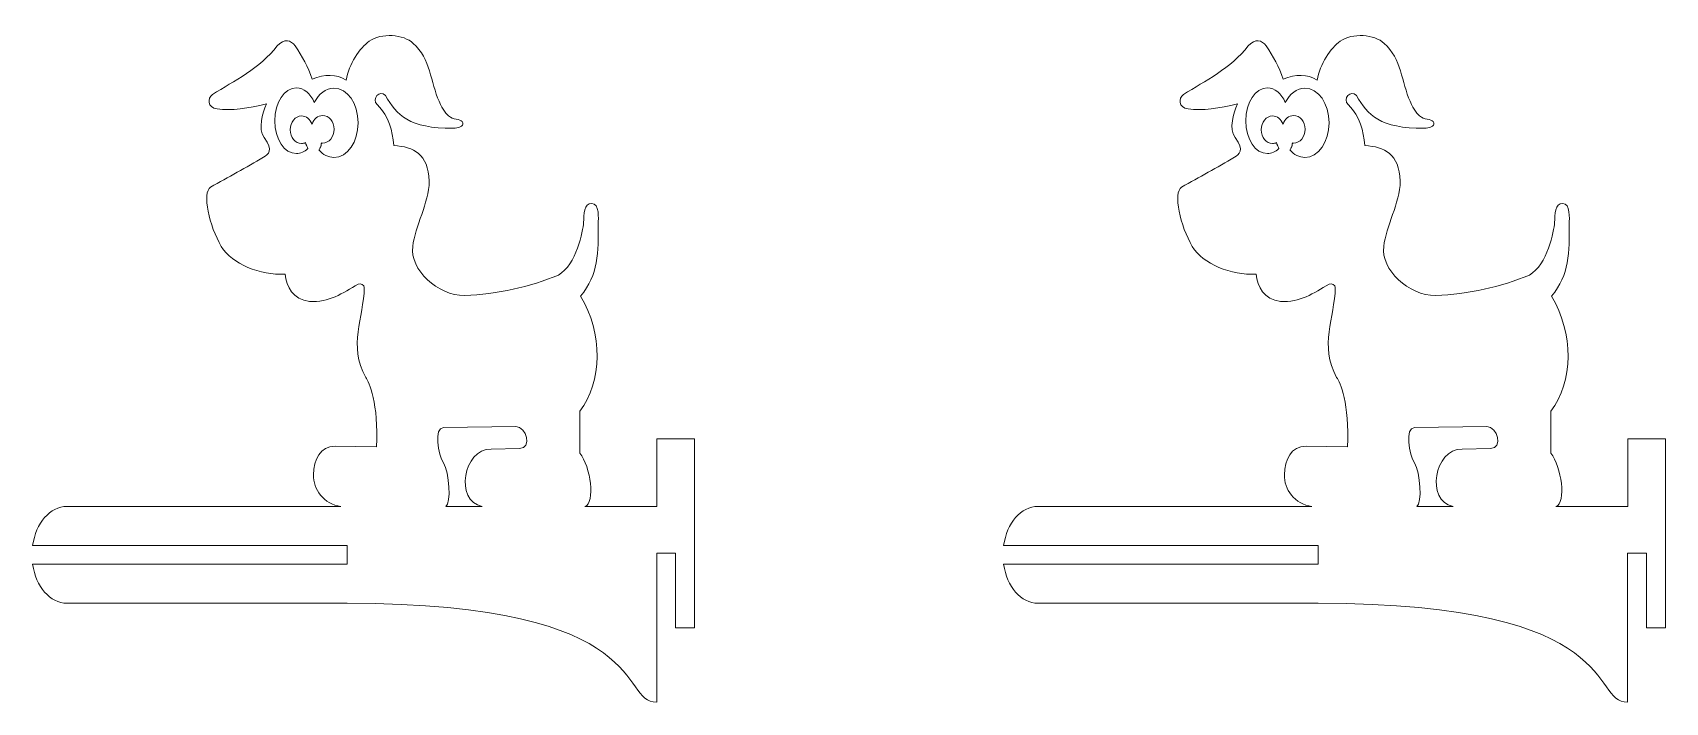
# Model space of a CAD drawing. Header units: millimetres. Extents: x -643 to 461, y -618 to 803.
# Drawn here: x -635 to 227, y 449 to 803 of the extents above; entities that cross this region are included whole.
import ezdxf

# ---------------------------------------------------------------- set-up
doc = ezdxf.new("R2010")
doc.units = ezdxf.units.MM
doc.header["$MEASUREMENT"] = 0
doc.layers.add('layer 1', color=7, linetype='Continuous')
doc.layers.add('layer 2', color=7, linetype='Continuous')

msp = doc.modelspace()

# ---------------------------------------------------------------- linework, layer by layer
at = {"layer": 'layer 1', "lineweight": 9}
for points, knots in [([(-453.551, 584.1642), (-452.3496, 606.9436), (-457.5558, 618.6643), (-459.2854, 620.8262), (-459.2854, 620.8262), (-468.5626, 637.9904), (-460.3841, 652.1762), (-460.0049, 668.4913), (-460.0049, 668.4913), (-459.976, 669.718), (-461.7577, 670.9083), (-463.319, 670.1597), (-463.319, 670.1597), (-471.3881, 665.4399), (-478.8971, 660.2724), (-488.8715, 661.0443), (-488.8715, 661.0443), (-497.8914, 662.1832), (-500.972, 668.7016), (-501.8111, 675.4442), (-501.8111, 675.4442), (-515.0737, 674.827), (-529.7934, 680.8226), (-535.5471, 690.0683), (-535.5471, 690.0683), (-541.8707, 700.8653), (-545.8998, 718.4828), (-541.1822, 721.4508), (-541.1822, 721.4508), (-531.8907, 726.7287), (-522.2762, 731.7344), (-513.3005, 737.2662), (-513.3005, 737.2662), (-510.7941, 738.8109), (-507.6996, 740.773), (-512.8378, 747.6139), (-512.8378, 747.6139), (-516.3502, 752.5942), (-513.7853, 760.14), (-511.7221, 765.5112), (-511.7221, 765.5112), (-520.8999, 762.9794), (-530.6381, 761.7924), (-537.6865, 762.7354), (-537.6865, 762.7354), (-542.9506, 763.6491), (-542.9462, 768.1541), (-540.1814, 770.3502), (-540.1814, 770.3502), (-528.7296, 777.6725), (-515.2196, 784.0496), (-505.9694, 796.0281), (-505.9694, 796.0281), (-502.2065, 800.3216), (-498.7223, 799.0391), (-496.5206, 796.0281), (-496.5206, 796.0281), (-492.74, 790.6806), (-489.7962, 784.9428), (-487.5217, 778.4802), (-487.5217, 778.4802), (-480.9619, 781.2439), (-474.8502, 781.2058), (-469.5238, 778.0302), (-469.5238, 778.0302), (-468.243, 786.2347), (-462.3672, 795.2237), (-457.3884, 798.497), (-457.3884, 798.497), (-451.0109, 803.05), (-439.272, 802.2765), (-434.1249, 797.3453), (-434.1249, 797.3453), (-425.0536, 789.5483), (-424.956, 776.5954), (-420.4796, 766.7816), (-420.4796, 766.7816), (-418.3603, 762.1772), (-417.1014, 760.0683), (-414.5564, 758.4496), (-414.5564, 758.4496), (-412.0112, 756.8309), (-408.3179, 757.4917), (-407.9447, 755.4269), (-407.9447, 755.4269), (-407.5715, 753.3621), (-410.3733, 752.5848), (-413.0095, 752.5026), (-413.0095, 752.5026), (-436.5386, 752.4457), (-442.7264, 759.5261), (-448.8588, 769.7849), (-448.8588, 769.7849), (-451.7053, 773.0935), (-456.4991, 768.0884), (-453.0988, 764.9818), (-453.0988, 764.9818), (-446.6803, 758.4518), (-445.437, 751.4801), (-444.3268, 743.3844), (-444.3268, 743.3844), (-433.92, 742.7627), (-426.3157, 739.0031), (-425.6599, 724.5971), (-425.6599, 724.5971), (-426.0358, 712.7135), (-433.1516, 700.9409), (-434.4285, 690.071), (-434.4285, 690.071), (-436.0661, 678.0688), (-421.1737, 663.8538), (-406.9813, 664.1939), (-406.9813, 664.1939), (-389.923, 664.7675), (-372.4166, 668.8153), (-357.4872, 674.9926), (-357.4872, 674.9926), (-347.9208, 680.1877), (-344.4829, 698.541), (-344.2202, 702.7275), (-344.2202, 702.7275), (-343.9573, 706.9139), (-344.0948, 712.9393), (-339.8709, 712.8482), (-339.8709, 712.8482), (-335.6468, 712.7571), (-336.4286, 704.8342), (-336.4534, 702.1379), (-336.4534, 702.1379), (-336.4589, 686.7718), (-336.1161, 675.3144), (-345.8411, 663.8731), (-345.8411, 663.8731), (-333.989, 644.5591), (-334.1613, 618.2938), (-346.2302, 603.1365), (-346.2302, 603.1365), (-346.2302, 603.1365), (-346.2364, 580.9467), (-346.2364, 580.9467), (-346.2364, 580.9467), (-340.3844, 573.7559), (-337.903, 554.6199), (-343.4678, 552.7732), (-343.4678, 552.7732), (-343.4678, 552.7732), (-305.5699, 552.7732), (-305.5699, 552.7732), (-305.5699, 552.7732), (-305.5699, 552.7732), (-305.5699, 588.5573), (-305.5699, 588.5573), (-305.5699, 588.5573), (-305.5699, 588.5573), (-285.673, 588.5573), (-285.673, 588.5573), (-285.673, 588.5573), (-285.673, 588.5573), (-285.673, 488.7005), (-285.673, 488.7005), (-285.673, 488.7005), (-285.673, 488.7005), (-295.5768, 488.7005), (-295.5768, 488.7005), (-295.5768, 488.7005), (-295.5768, 488.7005), (-295.5768, 528.0368), (-295.5768, 528.0368), (-295.5768, 528.0368), (-295.5768, 528.0368), (-305.5767, 528.0368), (-305.5767, 528.0368), (-305.5767, 528.0368), (-305.5767, 528.0368), (-305.5767, 449.331), (-305.5767, 449.331), (-305.5767, 449.331), (-326.1651, 449.2627), (-305.5767, 501.6012), (-469.0339, 501.6012), (-469.0339, 501.6012), (-469.0339, 501.6012), (-617.0793, 501.6012), (-617.0793, 501.6012), (-617.0793, 501.6012), (-626.0001, 501.6012), (-633.4949, 510.4871), (-635.185, 522.1871), (-635.185, 522.1871), (-635.185, 522.1871), (-469.0339, 522.1871), (-469.0339, 522.1871), (-469.0339, 522.1871), (-469.0339, 522.1871), (-469.0339, 532.1871), (-469.0339, 532.1871), (-469.0339, 532.1871), (-469.0339, 532.1871), (-635.1851, 532.1871), (-635.1851, 532.1871), (-635.1851, 532.1871), (-633.4953, 543.8873), (-626.0003, 552.7732), (-617.0793, 552.7732), (-617.0793, 552.7732), (-617.0793, 552.7732), (-472.3566, 552.7732), (-472.3566, 552.7732), (-472.3566, 552.7732), (-481.6027, 553.9085), (-487.1014, 561.8581), (-486.8541, 569.4512), (-486.8541, 569.4512), (-486.5914, 577.5238), (-483.5334, 584.4883), (-475.3731, 584.5534), (-475.3731, 584.5534), (-475.3731, 584.5534), (-453.551, 584.1642), (-453.551, 584.1642)], [0, 0, 0, 0, 0.01785714, 0.01785714, 0.01785714, 0.01785714, 0.03571429, 0.03571429, 0.03571429, 0.03571429, 0.05357143, 0.05357143, 0.05357143, 0.05357143, 0.07142857, 0.07142857, 0.07142857, 0.07142857, 0.08928571, 0.08928571, 0.08928571, 0.08928571, 0.10714286, 0.10714286, 0.10714286, 0.10714286, 0.125, 0.125, 0.125, 0.125, 0.14285714, 0.14285714, 0.14285714, 0.14285714, 0.16071429, 0.16071429, 0.16071429, 0.16071429, 0.17857143, 0.17857143, 0.17857143, 0.17857143, 0.19642857, 0.19642857, 0.19642857, 0.19642857, 0.21428571, 0.21428571, 0.21428571, 0.21428571, 0.23214286, 0.23214286, 0.23214286, 0.23214286, 0.25, 0.25, 0.25, 0.25, 0.26785714, 0.26785714, 0.26785714, 0.26785714, 0.28571429, 0.28571429, 0.28571429, 0.28571429, 0.30357143, 0.30357143, 0.30357143, 0.30357143, 0.32142857, 0.32142857, 0.32142857, 0.32142857, 0.33928571, 0.33928571, 0.33928571, 0.33928571, 0.35714286, 0.35714286, 0.35714286, 0.35714286, 0.375, 0.375, 0.375, 0.375, 0.39285714, 0.39285714, 0.39285714, 0.39285714, 0.41071429, 0.41071429, 0.41071429, 0.41071429, 0.42857143, 0.42857143, 0.42857143, 0.42857143, 0.44642857, 0.44642857, 0.44642857, 0.44642857, 0.46428571, 0.46428571, 0.46428571, 0.46428571, 0.48214286, 0.48214286, 0.48214286, 0.48214286, 0.5, 0.5, 0.5, 0.5, 0.51785714, 0.51785714, 0.51785714, 0.51785714, 0.53571429, 0.53571429, 0.53571429, 0.53571429, 0.55357143, 0.55357143, 0.55357143, 0.55357143, 0.57142857, 0.57142857, 0.57142857, 0.57142857, 0.58928571, 0.58928571, 0.58928571, 0.58928571, 0.60714286, 0.60714286, 0.60714286, 0.60714286, 0.625, 0.625, 0.625, 0.625, 0.64285714, 0.64285714, 0.64285714, 0.64285714, 0.66071429, 0.66071429, 0.66071429, 0.66071429, 0.67857143, 0.67857143, 0.67857143, 0.67857143, 0.69642857, 0.69642857, 0.69642857, 0.69642857, 0.71428571, 0.71428571, 0.71428571, 0.71428571, 0.73214286, 0.73214286, 0.73214286, 0.73214286, 0.75, 0.75, 0.75, 0.75, 0.76785714, 0.76785714, 0.76785714, 0.76785714, 0.78571429, 0.78571429, 0.78571429, 0.78571429, 0.80357143, 0.80357143, 0.80357143, 0.80357143, 0.82142857, 0.82142857, 0.82142857, 0.82142857, 0.83928571, 0.83928571, 0.83928571, 0.83928571, 0.85714286, 0.85714286, 0.85714286, 0.85714286, 0.875, 0.875, 0.875, 0.875, 0.89285714, 0.89285714, 0.89285714, 0.89285714, 0.91071429, 0.91071429, 0.91071429, 0.91071429, 0.92857143, 0.92857143, 0.92857143, 0.92857143, 0.94642857, 0.94642857, 0.94642857, 0.94642857, 0.96428571, 0.96428571, 0.96428571, 0.96428571, 1, 1, 1, 1]), ([(-483.9729, 741.0607), (-481.7938, 738.6001), (-479.0483, 737.1299), (-476.0572, 737.1299), (-476.0572, 737.1299), (-468.9937, 737.1299), (-463.2631, 745.3283), (-463.2631, 755.4297), (-463.2631, 755.4297), (-463.2631, 765.535), (-468.9937, 773.729), (-476.0572, 773.729), (-476.0572, 773.729), (-480.3214, 773.729), (-484.097, 770.7439), (-486.4224, 766.1555), (-486.4224, 766.1555), (-488.4602, 770.8471), (-491.9438, 773.9366), (-495.8995, 773.9366), (-495.8995, 773.9366), (-502.1811, 773.9366), (-507.2713, 766.1417), (-507.2713, 756.5305), (-507.2713, 756.5305), (-507.2713, 746.9155), (-502.1811, 739.1212), (-495.8995, 739.1212), (-495.8995, 739.1212), (-493.6586, 739.1212), (-491.5668, 740.1172), (-489.8095, 741.8292), (-489.8095, 741.8292), (-489.9696, 742.1632), (-490.1159, 742.4884), (-490.2468, 742.7859), (-490.2468, 742.7859), (-490.2468, 742.7859), (-490.255, 742.797), (-490.255, 742.797), (-490.255, 742.797), (-490.255, 742.797), (-490.4201, 743.168), (-490.4201, 743.168), (-490.4201, 743.168), (-490.4201, 743.168), (-490.4201, 743.1702), (-490.4201, 743.1702), (-490.4201, 743.1702), (-490.4201, 743.1702), (-490.4288, 743.1923), (-490.4288, 743.1923), (-490.4288, 743.1923), (-490.4288, 743.1923), (-490.4334, 743.2), (-490.4334, 743.2), (-490.4334, 743.2), (-490.4334, 743.2), (-490.4632, 743.2684), (-490.4632, 743.2684), (-490.4632, 743.2684), (-490.4632, 743.2684), (-490.5079, 743.3618), (-490.5079, 743.3618), (-490.5079, 743.3618), (-490.5079, 743.3618), (-490.5151, 743.3883), (-490.5151, 743.3883), (-490.5151, 743.3883), (-490.5151, 743.3883), (-490.5183, 743.3899), (-490.5183, 743.3899), (-490.5183, 743.3899), (-490.5183, 743.3899), (-490.5348, 743.4225), (-490.5348, 743.4225), (-490.5348, 743.4225), (-490.5348, 743.4225), (-490.5504, 743.4545), (-490.5504, 743.4545), (-490.5504, 743.4545), (-490.5504, 743.4545), (-490.5515, 743.4545), (-490.5515, 743.4545), (-490.5515, 743.4545), (-490.5515, 743.4545), (-490.5613, 743.476), (-490.5613, 743.476), (-490.5613, 743.476), (-490.5613, 743.476), (-490.5714, 743.5009), (-490.5714, 743.5009), (-490.5714, 743.5009), (-490.5714, 743.5009), (-490.583, 743.5196), (-490.583, 743.5196), (-490.583, 743.5196), (-490.583, 743.5196), (-490.5945, 743.5417), (-490.5945, 743.5417), (-490.5945, 743.5417), (-490.5945, 743.5417), (-490.6061, 743.5644), (-490.6061, 743.5644), (-490.6061, 743.5644), (-490.6061, 743.5644), (-490.6167, 743.5826), (-490.6167, 743.5826), (-490.6167, 743.5826), (-490.701, 743.7537), (-490.8909, 744.265), (-491.1273, 744.9308), (-491.1273, 744.9308), (-491.7567, 744.663), (-492.439, 744.5156), (-493.1446, 744.5156), (-493.1446, 744.5156), (-496.4831, 744.5156), (-499.1926, 747.7652), (-499.1926, 751.7727), (-499.1926, 751.7727), (-499.1926, 755.7792), (-496.4831, 759.0276), (-493.1446, 759.0276), (-493.1446, 759.0276), (-490.6868, 759.0276), (-488.5705, 757.2698), (-487.6227, 754.7446), (-487.6227, 754.7446), (-486.7162, 757.383), (-484.5548, 759.2374), (-482.0306, 759.2374), (-482.0306, 759.2374), (-478.6867, 759.2374), (-475.976, 755.9867), (-475.976, 751.9819), (-475.976, 751.9819), (-475.976, 747.9738), (-478.6867, 744.727), (-482.0306, 744.727), (-482.0306, 744.727), (-482.2377, 744.727), (-482.447, 744.7403), (-482.6517, 744.7657), (-482.6517, 744.7657), (-482.6826, 744.5035), (-482.7048, 744.3334), (-482.7048, 744.3102), (-482.7048, 744.3102), (-482.7048, 744.3102), (-482.7048, 744.2263), (-482.7048, 744.2263), (-482.7048, 744.2263), (-482.7048, 744.2263), (-482.708, 744.2241), (-482.708, 744.2241), (-482.708, 744.2241), (-482.708, 744.2241), (-482.7091, 744.1452), (-482.7091, 744.1452), (-482.7091, 744.1452), (-482.7091, 744.1452), (-482.7096, 744.1297), (-482.7096, 744.1297), (-482.7096, 744.1297), (-482.7096, 744.1297), (-482.7163, 744.0541), (-482.7163, 744.0541), (-482.7163, 744.0541), (-482.7163, 744.0541), (-482.7186, 744.0358), (-482.7186, 744.0358), (-482.7186, 744.0358), (-482.7186, 744.0358), (-482.7268, 743.9635), (-482.7268, 743.9635), (-482.7268, 743.9635), (-482.7268, 743.9635), (-482.7318, 743.9365), (-482.7318, 743.9365), (-482.7318, 743.9365), (-482.7417, 743.8713), (-482.7489, 743.8045), (-482.7649, 743.735), (-482.7649, 743.735), (-482.7649, 743.735), (-482.766, 743.7272), (-482.766, 743.7272), (-482.766, 743.7272), (-482.766, 743.7272), (-482.787, 743.6422), (-482.787, 743.6422), (-482.787, 743.6422), (-482.787, 743.6422), (-482.787, 743.6328), (-482.787, 743.6328), (-482.787, 743.6328), (-482.787, 743.6328), (-482.787, 743.6317), (-482.787, 743.6317), (-482.787, 743.6317), (-482.787, 743.6317), (-482.798, 743.5826), (-482.798, 743.5826), (-482.798, 743.5826), (-482.798, 743.5826), (-482.8355, 743.4357), (-482.8355, 743.4357), (-482.8355, 743.4357), (-482.8355, 743.4357), (-482.8405, 743.4197), (-482.8405, 743.4197), (-482.8405, 743.4197), (-482.8405, 743.4197), (-482.8505, 743.386), (-482.8505, 743.386), (-482.8505, 743.386), (-482.8505, 743.386), (-482.8715, 743.3132), (-482.8715, 743.3132), (-482.8715, 743.3132), (-482.8715, 743.3132), (-482.8797, 743.2823), (-482.8797, 743.2823), (-482.8797, 743.2823), (-482.8797, 743.2823), (-482.9045, 743.2072), (-482.9045, 743.2072), (-482.9045, 743.2072), (-482.9045, 743.2072), (-482.9045, 743.2028), (-482.9045, 743.2028), (-482.9045, 743.2028), (-482.9045, 743.2028), (-482.9117, 743.1801), (-482.9117, 743.1801), (-482.9117, 743.1801), (-482.9117, 743.1801), (-482.9284, 743.131), (-482.9284, 743.131), (-482.9284, 743.131), (-482.9284, 743.131), (-482.9421, 743.0896), (-482.9421, 743.0896), (-482.9421, 743.0896), (-482.9421, 743.0896), (-482.9449, 743.0785), (-482.9449, 743.0785), (-482.9449, 743.0785), (-482.9449, 743.0785), (-482.9648, 743.0239), (-482.9648, 743.0239), (-482.9648, 743.0239), (-482.9648, 743.0239), (-482.9792, 742.9797), (-482.9792, 742.9797), (-482.9792, 742.9797), (-482.9792, 742.9797), (-482.983, 742.9731), (-482.983, 742.9731), (-482.983, 742.9731), (-482.983, 742.9731), (-482.9852, 742.9593), (-482.9852, 742.9593), (-482.9852, 742.9593), (-482.9852, 742.9593), (-483.0222, 742.8693), (-483.0222, 742.8693), (-483.0222, 742.8693), (-483.0222, 742.8693), (-483.0222, 742.8665), (-483.0222, 742.8665), (-483.0222, 742.8665), (-483.0222, 742.8665), (-483.0415, 742.8157), (-483.0415, 742.8157), (-483.0415, 742.8157), (-483.0415, 742.8157), (-483.0415, 742.8141), (-483.0415, 742.8141), (-483.0415, 742.8141), (-483.0415, 742.8141), (-483.0817, 742.7213), (-483.0817, 742.7213), (-483.0817, 742.7213), (-483.0817, 742.7213), (-483.1281, 742.606), (-483.1281, 742.606), (-483.1281, 742.606), (-483.1281, 742.606), (-483.1509, 742.5496), (-483.1509, 742.5496), (-483.1509, 742.5496), (-483.1509, 742.5496), (-483.163, 742.5231), (-483.163, 742.5231), (-483.163, 742.5231), (-483.163, 742.5231), (-483.1763, 742.4977), (-483.1763, 742.4977), (-483.1763, 742.4977), (-483.1763, 742.4977), (-483.1983, 742.4431), (-483.1983, 742.4431), (-483.1983, 742.4431), (-483.1983, 742.4431), (-483.2159, 742.4083), (-483.2159, 742.4083), (-483.2159, 742.4083), (-483.2159, 742.4083), (-483.2237, 742.3917), (-483.2237, 742.3917), (-483.2237, 742.3917), (-483.2237, 742.3917), (-483.2485, 742.3349), (-483.2485, 742.3349), (-483.2485, 742.3349), (-483.2485, 742.3349), (-483.2667, 742.2957), (-483.2667, 742.2957), (-483.2667, 742.2957), (-483.2667, 742.2957), (-483.2722, 742.2824), (-483.2722, 742.2824), (-483.2722, 742.2824), (-483.2722, 742.2824), (-483.3005, 742.2272), (-483.3005, 742.2272), (-483.3005, 742.2272), (-483.3005, 742.2272), (-483.3259, 742.1781), (-483.3259, 742.1781), (-483.3259, 742.1781), (-483.3259, 742.1781), (-483.3291, 742.1737), (-483.3291, 742.1737), (-483.3291, 742.1737), (-483.3291, 742.1737), (-483.3529, 742.1207), (-483.3529, 742.1207), (-483.3529, 742.1207), (-483.3982, 742.0285), (-483.4484, 741.939), (-483.493, 741.8507), (-483.493, 741.8507), (-483.493, 741.8507), (-483.5047, 741.8347), (-483.5047, 741.8347), (-483.5047, 741.8347), (-483.6272, 741.6072), (-483.7608, 741.3836), (-483.9022, 741.1639), (-483.9022, 741.1639), (-483.9022, 741.1639), (-483.9105, 741.1556), (-483.9105, 741.1556), (-483.9105, 741.1556), (-483.9105, 741.1556), (-483.9391, 741.1131), (-483.9391, 741.1131), (-483.9391, 741.1131), (-483.9391, 741.1131), (-483.9729, 741.0607), (-483.9729, 741.0607)], [0, 0, 0, 0, 0.01086957, 0.01086957, 0.01086957, 0.01086957, 0.02173913, 0.02173913, 0.02173913, 0.02173913, 0.0326087, 0.0326087, 0.0326087, 0.0326087, 0.04347826, 0.04347826, 0.04347826, 0.04347826, 0.05434783, 0.05434783, 0.05434783, 0.05434783, 0.06521739, 0.06521739, 0.06521739, 0.06521739, 0.07608696, 0.07608696, 0.07608696, 0.07608696, 0.08695652, 0.08695652, 0.08695652, 0.08695652, 0.09782609, 0.09782609, 0.09782609, 0.09782609, 0.10869565, 0.10869565, 0.10869565, 0.10869565, 0.11956522, 0.11956522, 0.11956522, 0.11956522, 0.13043478, 0.13043478, 0.13043478, 0.13043478, 0.14130435, 0.14130435, 0.14130435, 0.14130435, 0.15217391, 0.15217391, 0.15217391, 0.15217391, 0.16304348, 0.16304348, 0.16304348, 0.16304348, 0.17391304, 0.17391304, 0.17391304, 0.17391304, 0.18478261, 0.18478261, 0.18478261, 0.18478261, 0.19565217, 0.19565217, 0.19565217, 0.19565217, 0.20652174, 0.20652174, 0.20652174, 0.20652174, 0.2173913, 0.2173913, 0.2173913, 0.2173913, 0.22826087, 0.22826087, 0.22826087, 0.22826087, 0.23913043, 0.23913043, 0.23913043, 0.23913043, 0.25, 0.25, 0.25, 0.25, 0.26086957, 0.26086957, 0.26086957, 0.26086957, 0.27173913, 0.27173913, 0.27173913, 0.27173913, 0.2826087, 0.2826087, 0.2826087, 0.2826087, 0.29347826, 0.29347826, 0.29347826, 0.29347826, 0.30434783, 0.30434783, 0.30434783, 0.30434783, 0.31521739, 0.31521739, 0.31521739, 0.31521739, 0.32608696, 0.32608696, 0.32608696, 0.32608696, 0.33695652, 0.33695652, 0.33695652, 0.33695652, 0.34782609, 0.34782609, 0.34782609, 0.34782609, 0.35869565, 0.35869565, 0.35869565, 0.35869565, 0.36956522, 0.36956522, 0.36956522, 0.36956522, 0.38043478, 0.38043478, 0.38043478, 0.38043478, 0.39130435, 0.39130435, 0.39130435, 0.39130435, 0.40217391, 0.40217391, 0.40217391, 0.40217391, 0.41304348, 0.41304348, 0.41304348, 0.41304348, 0.42391304, 0.42391304, 0.42391304, 0.42391304, 0.43478261, 0.43478261, 0.43478261, 0.43478261, 0.44565217, 0.44565217, 0.44565217, 0.44565217, 0.45652174, 0.45652174, 0.45652174, 0.45652174, 0.4673913, 0.4673913, 0.4673913, 0.4673913, 0.47826087, 0.47826087, 0.47826087, 0.47826087, 0.48913043, 0.48913043, 0.48913043, 0.48913043, 0.5, 0.5, 0.5, 0.5, 0.51086957, 0.51086957, 0.51086957, 0.51086957, 0.52173913, 0.52173913, 0.52173913, 0.52173913, 0.5326087, 0.5326087, 0.5326087, 0.5326087, 0.54347826, 0.54347826, 0.54347826, 0.54347826, 0.55434783, 0.55434783, 0.55434783, 0.55434783, 0.56521739, 0.56521739, 0.56521739, 0.56521739, 0.57608696, 0.57608696, 0.57608696, 0.57608696, 0.58695652, 0.58695652, 0.58695652, 0.58695652, 0.59782609, 0.59782609, 0.59782609, 0.59782609, 0.60869565, 0.60869565, 0.60869565, 0.60869565, 0.61956522, 0.61956522, 0.61956522, 0.61956522, 0.63043478, 0.63043478, 0.63043478, 0.63043478, 0.64130435, 0.64130435, 0.64130435, 0.64130435, 0.65217391, 0.65217391, 0.65217391, 0.65217391, 0.66304348, 0.66304348, 0.66304348, 0.66304348, 0.67391304, 0.67391304, 0.67391304, 0.67391304, 0.68478261, 0.68478261, 0.68478261, 0.68478261, 0.69565217, 0.69565217, 0.69565217, 0.69565217, 0.70652174, 0.70652174, 0.70652174, 0.70652174, 0.7173913, 0.7173913, 0.7173913, 0.7173913, 0.72826087, 0.72826087, 0.72826087, 0.72826087, 0.73913043, 0.73913043, 0.73913043, 0.73913043, 0.75, 0.75, 0.75, 0.75, 0.76086957, 0.76086957, 0.76086957, 0.76086957, 0.77173913, 0.77173913, 0.77173913, 0.77173913, 0.7826087, 0.7826087, 0.7826087, 0.7826087, 0.79347826, 0.79347826, 0.79347826, 0.79347826, 0.80434783, 0.80434783, 0.80434783, 0.80434783, 0.81521739, 0.81521739, 0.81521739, 0.81521739, 0.82608696, 0.82608696, 0.82608696, 0.82608696, 0.83695652, 0.83695652, 0.83695652, 0.83695652, 0.84782609, 0.84782609, 0.84782609, 0.84782609, 0.85869565, 0.85869565, 0.85869565, 0.85869565, 0.86956522, 0.86956522, 0.86956522, 0.86956522, 0.88043478, 0.88043478, 0.88043478, 0.88043478, 0.89130435, 0.89130435, 0.89130435, 0.89130435, 0.90217391, 0.90217391, 0.90217391, 0.90217391, 0.91304348, 0.91304348, 0.91304348, 0.91304348, 0.92391304, 0.92391304, 0.92391304, 0.92391304, 0.93478261, 0.93478261, 0.93478261, 0.93478261, 0.94565217, 0.94565217, 0.94565217, 0.94565217, 0.95652174, 0.95652174, 0.95652174, 0.95652174, 0.9673913, 0.9673913, 0.9673913, 0.9673913, 0.97826087, 0.97826087, 0.97826087, 0.97826087, 1, 1, 1, 1]), ([(-416.9719, 552.7732), (-416.9719, 552.7732), (-397.7756, 552.7732), (-397.7756, 552.7732), (-397.7756, 552.7732), (-412.4574, 555.687), (-407.8205, 583.1082), (-393.0087, 583.0992), (-393.0087, 583.0992), (-393.0087, 583.0992), (-378.081, 583.3107), (-378.081, 583.3107), (-378.081, 583.3107), (-371.1324, 583.3272), (-374.2759, 594.8862), (-379.9846, 594.9022), (-379.9846, 594.9022), (-379.9846, 594.9022), (-418.2299, 594.4522), (-418.2299, 594.4522), (-418.2299, 594.4522), (-423.3853, 594.5036), (-421.0318, 579.8729), (-418.1179, 575.777), (-418.1179, 575.777), (-415.0838, 570.7146), (-413.9482, 554.4704), (-416.9719, 552.7732)], [0, 0, 0, 0, 0.125, 0.125, 0.125, 0.125, 0.25, 0.25, 0.25, 0.25, 0.375, 0.375, 0.375, 0.375, 0.5, 0.5, 0.5, 0.5, 0.625, 0.625, 0.625, 0.625, 0.75, 0.75, 0.75, 0.75, 1, 1, 1, 1])]:
    msp.add_open_spline(points, degree=3, knots=knots, dxfattribs=at)
at = {"layer": 'layer 2', "lineweight": 9}
for points, knots in [([(59.3249, 584.1642), (60.5263, 606.9436), (55.3201, 618.6643), (53.5905, 620.8262), (53.5905, 620.8262), (44.3133, 637.9904), (52.4918, 652.1762), (52.871, 668.4913), (52.871, 668.4913), (52.8999, 669.718), (51.1182, 670.9083), (49.5569, 670.1597), (49.5569, 670.1597), (41.4878, 665.4399), (33.9788, 660.2724), (24.0044, 661.0443), (24.0044, 661.0443), (14.9845, 662.1832), (11.9039, 668.7016), (11.0648, 675.4442), (11.0648, 675.4442), (-2.1978, 674.827), (-16.9175, 680.8226), (-22.6712, 690.0683), (-22.6712, 690.0683), (-28.9948, 700.8653), (-33.0239, 718.4828), (-28.3063, 721.4508), (-28.3063, 721.4508), (-19.0148, 726.7287), (-9.4003, 731.7344), (-0.4246, 737.2662), (-0.4246, 737.2662), (2.0818, 738.8109), (5.1763, 740.773), (0.0381, 747.6139), (0.0381, 747.6139), (-3.4743, 752.5942), (-0.9094, 760.14), (1.1538, 765.5112), (1.1538, 765.5112), (-8.024, 762.9794), (-17.7622, 761.7924), (-24.8106, 762.7354), (-24.8106, 762.7354), (-30.0747, 763.6491), (-30.0703, 768.1541), (-27.3055, 770.3502), (-27.3055, 770.3502), (-15.8537, 777.6725), (-2.3437, 784.0496), (6.9065, 796.0281), (6.9065, 796.0281), (10.6694, 800.3216), (14.1536, 799.0391), (16.3553, 796.0281), (16.3553, 796.0281), (20.1359, 790.6806), (23.0797, 784.9428), (25.3542, 778.4802), (25.3542, 778.4802), (31.914, 781.2439), (38.0257, 781.2058), (43.3521, 778.0302), (43.3521, 778.0302), (44.6329, 786.2347), (50.5087, 795.2237), (55.4875, 798.497), (55.4875, 798.497), (61.865, 803.05), (73.6039, 802.2765), (78.751, 797.3453), (78.751, 797.3453), (87.8223, 789.5483), (87.9199, 776.5954), (92.3963, 766.7816), (92.3963, 766.7816), (94.5156, 762.1772), (95.7745, 760.0683), (98.3195, 758.4496), (98.3195, 758.4496), (100.8647, 756.8309), (104.558, 757.4917), (104.9312, 755.4269), (104.9312, 755.4269), (105.3044, 753.3621), (102.5026, 752.5848), (99.8664, 752.5026), (99.8664, 752.5026), (76.3373, 752.4457), (70.1495, 759.5261), (64.0171, 769.7849), (64.0171, 769.7849), (61.1706, 773.0935), (56.3768, 768.0884), (59.7771, 764.9818), (59.7771, 764.9818), (66.1956, 758.4518), (67.4389, 751.4801), (68.5491, 743.3844), (68.5491, 743.3844), (78.9559, 742.7627), (86.5602, 739.0031), (87.216, 724.5971), (87.216, 724.5971), (86.8401, 712.7135), (79.7243, 700.9409), (78.4474, 690.071), (78.4474, 690.071), (76.8098, 678.0688), (91.7022, 663.8538), (105.8946, 664.1939), (105.8946, 664.1939), (122.9529, 664.7675), (140.4593, 668.8153), (155.3887, 674.9926), (155.3887, 674.9926), (164.9551, 680.1877), (168.393, 698.541), (168.6557, 702.7275), (168.6557, 702.7275), (168.9186, 706.9139), (168.7811, 712.9393), (173.005, 712.8482), (173.005, 712.8482), (177.2291, 712.7571), (176.4473, 704.8342), (176.4225, 702.1379), (176.4225, 702.1379), (176.417, 686.7718), (176.7598, 675.3144), (167.0348, 663.8731), (167.0348, 663.8731), (178.8869, 644.5591), (178.7146, 618.2938), (166.6457, 603.1365), (166.6457, 603.1365), (166.6457, 603.1365), (166.6395, 580.9467), (166.6395, 580.9467), (166.6395, 580.9467), (172.4915, 573.7559), (174.9729, 554.6199), (169.4081, 552.7732), (169.4081, 552.7732), (169.4081, 552.7732), (207.306, 552.7732), (207.306, 552.7732), (207.306, 552.7732), (207.306, 552.7732), (207.306, 588.5573), (207.306, 588.5573), (207.306, 588.5573), (207.306, 588.5573), (227.2029, 588.5573), (227.2029, 588.5573), (227.2029, 588.5573), (227.2029, 588.5573), (227.2029, 488.7005), (227.2029, 488.7005), (227.2029, 488.7005), (227.2029, 488.7005), (217.2991, 488.7005), (217.2991, 488.7005), (217.2991, 488.7005), (217.2991, 488.7005), (217.2991, 528.0368), (217.2991, 528.0368), (217.2991, 528.0368), (217.2991, 528.0368), (207.2992, 528.0368), (207.2992, 528.0368), (207.2992, 528.0368), (207.2992, 528.0368), (207.2992, 449.331), (207.2992, 449.331), (207.2992, 449.331), (186.7108, 449.2627), (207.2992, 501.6012), (43.842, 501.6012), (43.842, 501.6012), (43.842, 501.6012), (-104.2034, 501.6012), (-104.2034, 501.6012), (-104.2034, 501.6012), (-113.1242, 501.6012), (-120.619, 510.4871), (-122.3091, 522.1871), (-122.3091, 522.1871), (-122.3091, 522.1871), (43.842, 522.1871), (43.842, 522.1871), (43.842, 522.1871), (43.842, 522.1871), (43.842, 532.1871), (43.842, 532.1871), (43.842, 532.1871), (43.842, 532.1871), (-122.3092, 532.1871), (-122.3092, 532.1871), (-122.3092, 532.1871), (-120.6194, 543.8873), (-113.1244, 552.7732), (-104.2034, 552.7732), (-104.2034, 552.7732), (-104.2034, 552.7732), (40.5193, 552.7732), (40.5193, 552.7732), (40.5193, 552.7732), (31.2732, 553.9085), (25.7745, 561.8581), (26.0218, 569.4512), (26.0218, 569.4512), (26.2845, 577.5238), (29.3425, 584.4883), (37.5028, 584.5534), (37.5028, 584.5534), (37.5028, 584.5534), (59.3249, 584.1642), (59.3249, 584.1642)], [0, 0, 0, 0, 0.01785714, 0.01785714, 0.01785714, 0.01785714, 0.03571429, 0.03571429, 0.03571429, 0.03571429, 0.05357143, 0.05357143, 0.05357143, 0.05357143, 0.07142857, 0.07142857, 0.07142857, 0.07142857, 0.08928571, 0.08928571, 0.08928571, 0.08928571, 0.10714286, 0.10714286, 0.10714286, 0.10714286, 0.125, 0.125, 0.125, 0.125, 0.14285714, 0.14285714, 0.14285714, 0.14285714, 0.16071429, 0.16071429, 0.16071429, 0.16071429, 0.17857143, 0.17857143, 0.17857143, 0.17857143, 0.19642857, 0.19642857, 0.19642857, 0.19642857, 0.21428571, 0.21428571, 0.21428571, 0.21428571, 0.23214286, 0.23214286, 0.23214286, 0.23214286, 0.25, 0.25, 0.25, 0.25, 0.26785714, 0.26785714, 0.26785714, 0.26785714, 0.28571429, 0.28571429, 0.28571429, 0.28571429, 0.30357143, 0.30357143, 0.30357143, 0.30357143, 0.32142857, 0.32142857, 0.32142857, 0.32142857, 0.33928571, 0.33928571, 0.33928571, 0.33928571, 0.35714286, 0.35714286, 0.35714286, 0.35714286, 0.375, 0.375, 0.375, 0.375, 0.39285714, 0.39285714, 0.39285714, 0.39285714, 0.41071429, 0.41071429, 0.41071429, 0.41071429, 0.42857143, 0.42857143, 0.42857143, 0.42857143, 0.44642857, 0.44642857, 0.44642857, 0.44642857, 0.46428571, 0.46428571, 0.46428571, 0.46428571, 0.48214286, 0.48214286, 0.48214286, 0.48214286, 0.5, 0.5, 0.5, 0.5, 0.51785714, 0.51785714, 0.51785714, 0.51785714, 0.53571429, 0.53571429, 0.53571429, 0.53571429, 0.55357143, 0.55357143, 0.55357143, 0.55357143, 0.57142857, 0.57142857, 0.57142857, 0.57142857, 0.58928571, 0.58928571, 0.58928571, 0.58928571, 0.60714286, 0.60714286, 0.60714286, 0.60714286, 0.625, 0.625, 0.625, 0.625, 0.64285714, 0.64285714, 0.64285714, 0.64285714, 0.66071429, 0.66071429, 0.66071429, 0.66071429, 0.67857143, 0.67857143, 0.67857143, 0.67857143, 0.69642857, 0.69642857, 0.69642857, 0.69642857, 0.71428571, 0.71428571, 0.71428571, 0.71428571, 0.73214286, 0.73214286, 0.73214286, 0.73214286, 0.75, 0.75, 0.75, 0.75, 0.76785714, 0.76785714, 0.76785714, 0.76785714, 0.78571429, 0.78571429, 0.78571429, 0.78571429, 0.80357143, 0.80357143, 0.80357143, 0.80357143, 0.82142857, 0.82142857, 0.82142857, 0.82142857, 0.83928571, 0.83928571, 0.83928571, 0.83928571, 0.85714286, 0.85714286, 0.85714286, 0.85714286, 0.875, 0.875, 0.875, 0.875, 0.89285714, 0.89285714, 0.89285714, 0.89285714, 0.91071429, 0.91071429, 0.91071429, 0.91071429, 0.92857143, 0.92857143, 0.92857143, 0.92857143, 0.94642857, 0.94642857, 0.94642857, 0.94642857, 0.96428571, 0.96428571, 0.96428571, 0.96428571, 1, 1, 1, 1]), ([(28.903, 741.0607), (31.0821, 738.6001), (33.8276, 737.1299), (36.8187, 737.1299), (36.8187, 737.1299), (43.8822, 737.1299), (49.6128, 745.3283), (49.6128, 755.4297), (49.6128, 755.4297), (49.6128, 765.535), (43.8822, 773.729), (36.8187, 773.729), (36.8187, 773.729), (32.5545, 773.729), (28.7789, 770.7439), (26.4535, 766.1555), (26.4535, 766.1555), (24.4157, 770.8471), (20.9321, 773.9366), (16.9764, 773.9366), (16.9764, 773.9366), (10.6948, 773.9366), (5.6046, 766.1417), (5.6046, 756.5305), (5.6046, 756.5305), (5.6046, 746.9155), (10.6948, 739.1212), (16.9764, 739.1212), (16.9764, 739.1212), (19.2173, 739.1212), (21.3091, 740.1172), (23.0664, 741.8292), (23.0664, 741.8292), (22.9063, 742.1632), (22.76, 742.4884), (22.6291, 742.7859), (22.6291, 742.7859), (22.6291, 742.7859), (22.6209, 742.797), (22.6209, 742.797), (22.6209, 742.797), (22.6209, 742.797), (22.4558, 743.168), (22.4558, 743.168), (22.4558, 743.168), (22.4558, 743.168), (22.4558, 743.1702), (22.4558, 743.1702), (22.4558, 743.1702), (22.4558, 743.1702), (22.4471, 743.1923), (22.4471, 743.1923), (22.4471, 743.1923), (22.4471, 743.1923), (22.4425, 743.2), (22.4425, 743.2), (22.4425, 743.2), (22.4425, 743.2), (22.4127, 743.2684), (22.4127, 743.2684), (22.4127, 743.2684), (22.4127, 743.2684), (22.368, 743.3618), (22.368, 743.3618), (22.368, 743.3618), (22.368, 743.3618), (22.3608, 743.3883), (22.3608, 743.3883), (22.3608, 743.3883), (22.3608, 743.3883), (22.3576, 743.3899), (22.3576, 743.3899), (22.3576, 743.3899), (22.3576, 743.3899), (22.3411, 743.4225), (22.3411, 743.4225), (22.3411, 743.4225), (22.3411, 743.4225), (22.3255, 743.4545), (22.3255, 743.4545), (22.3255, 743.4545), (22.3255, 743.4545), (22.3244, 743.4545), (22.3244, 743.4545), (22.3244, 743.4545), (22.3244, 743.4545), (22.3146, 743.476), (22.3146, 743.476), (22.3146, 743.476), (22.3146, 743.476), (22.3045, 743.5009), (22.3045, 743.5009), (22.3045, 743.5009), (22.3045, 743.5009), (22.2929, 743.5196), (22.2929, 743.5196), (22.2929, 743.5196), (22.2929, 743.5196), (22.2814, 743.5417), (22.2814, 743.5417), (22.2814, 743.5417), (22.2814, 743.5417), (22.2698, 743.5644), (22.2698, 743.5644), (22.2698, 743.5644), (22.2698, 743.5644), (22.2592, 743.5826), (22.2592, 743.5826), (22.2592, 743.5826), (22.1749, 743.7537), (21.985, 744.265), (21.7486, 744.9308), (21.7486, 744.9308), (21.1192, 744.663), (20.4369, 744.5156), (19.7313, 744.5156), (19.7313, 744.5156), (16.3928, 744.5156), (13.6833, 747.7652), (13.6833, 751.7727), (13.6833, 751.7727), (13.6833, 755.7792), (16.3928, 759.0276), (19.7313, 759.0276), (19.7313, 759.0276), (22.1891, 759.0276), (24.3054, 757.2698), (25.2532, 754.7446), (25.2532, 754.7446), (26.1597, 757.383), (28.3211, 759.2374), (30.8453, 759.2374), (30.8453, 759.2374), (34.1892, 759.2374), (36.8999, 755.9867), (36.8999, 751.9819), (36.8999, 751.9819), (36.8999, 747.9738), (34.1892, 744.727), (30.8453, 744.727), (30.8453, 744.727), (30.6382, 744.727), (30.4289, 744.7403), (30.2242, 744.7657), (30.2242, 744.7657), (30.1933, 744.5035), (30.1711, 744.3334), (30.1711, 744.3102), (30.1711, 744.3102), (30.1711, 744.3102), (30.1711, 744.2263), (30.1711, 744.2263), (30.1711, 744.2263), (30.1711, 744.2263), (30.1679, 744.2241), (30.1679, 744.2241), (30.1679, 744.2241), (30.1679, 744.2241), (30.1668, 744.1452), (30.1668, 744.1452), (30.1668, 744.1452), (30.1668, 744.1452), (30.1663, 744.1297), (30.1663, 744.1297), (30.1663, 744.1297), (30.1663, 744.1297), (30.1596, 744.0541), (30.1596, 744.0541), (30.1596, 744.0541), (30.1596, 744.0541), (30.1573, 744.0358), (30.1573, 744.0358), (30.1573, 744.0358), (30.1573, 744.0358), (30.1491, 743.9635), (30.1491, 743.9635), (30.1491, 743.9635), (30.1491, 743.9635), (30.1441, 743.9365), (30.1441, 743.9365), (30.1441, 743.9365), (30.1342, 743.8713), (30.127, 743.8045), (30.111, 743.735), (30.111, 743.735), (30.111, 743.735), (30.1099, 743.7272), (30.1099, 743.7272), (30.1099, 743.7272), (30.1099, 743.7272), (30.0889, 743.6422), (30.0889, 743.6422), (30.0889, 743.6422), (30.0889, 743.6422), (30.0889, 743.6328), (30.0889, 743.6328), (30.0889, 743.6328), (30.0889, 743.6328), (30.0889, 743.6317), (30.0889, 743.6317), (30.0889, 743.6317), (30.0889, 743.6317), (30.0779, 743.5826), (30.0779, 743.5826), (30.0779, 743.5826), (30.0779, 743.5826), (30.0404, 743.4357), (30.0404, 743.4357), (30.0404, 743.4357), (30.0404, 743.4357), (30.0354, 743.4197), (30.0354, 743.4197), (30.0354, 743.4197), (30.0354, 743.4197), (30.0254, 743.386), (30.0254, 743.386), (30.0254, 743.386), (30.0254, 743.386), (30.0044, 743.3132), (30.0044, 743.3132), (30.0044, 743.3132), (30.0044, 743.3132), (29.9962, 743.2823), (29.9962, 743.2823), (29.9962, 743.2823), (29.9962, 743.2823), (29.9714, 743.2072), (29.9714, 743.2072), (29.9714, 743.2072), (29.9714, 743.2072), (29.9714, 743.2028), (29.9714, 743.2028), (29.9714, 743.2028), (29.9714, 743.2028), (29.9642, 743.1801), (29.9642, 743.1801), (29.9642, 743.1801), (29.9642, 743.1801), (29.9475, 743.131), (29.9475, 743.131), (29.9475, 743.131), (29.9475, 743.131), (29.9338, 743.0896), (29.9338, 743.0896), (29.9338, 743.0896), (29.9338, 743.0896), (29.931, 743.0785), (29.931, 743.0785), (29.931, 743.0785), (29.931, 743.0785), (29.9111, 743.0239), (29.9111, 743.0239), (29.9111, 743.0239), (29.9111, 743.0239), (29.8967, 742.9797), (29.8967, 742.9797), (29.8967, 742.9797), (29.8967, 742.9797), (29.8929, 742.9731), (29.8929, 742.9731), (29.8929, 742.9731), (29.8929, 742.9731), (29.8907, 742.9593), (29.8907, 742.9593), (29.8907, 742.9593), (29.8907, 742.9593), (29.8537, 742.8693), (29.8537, 742.8693), (29.8537, 742.8693), (29.8537, 742.8693), (29.8537, 742.8665), (29.8537, 742.8665), (29.8537, 742.8665), (29.8537, 742.8665), (29.8344, 742.8157), (29.8344, 742.8157), (29.8344, 742.8157), (29.8344, 742.8157), (29.8344, 742.8141), (29.8344, 742.8141), (29.8344, 742.8141), (29.8344, 742.8141), (29.7942, 742.7213), (29.7942, 742.7213), (29.7942, 742.7213), (29.7942, 742.7213), (29.7478, 742.606), (29.7478, 742.606), (29.7478, 742.606), (29.7478, 742.606), (29.725, 742.5496), (29.725, 742.5496), (29.725, 742.5496), (29.725, 742.5496), (29.7129, 742.5231), (29.7129, 742.5231), (29.7129, 742.5231), (29.7129, 742.5231), (29.6996, 742.4977), (29.6996, 742.4977), (29.6996, 742.4977), (29.6996, 742.4977), (29.6776, 742.4431), (29.6776, 742.4431), (29.6776, 742.4431), (29.6776, 742.4431), (29.66, 742.4083), (29.66, 742.4083), (29.66, 742.4083), (29.66, 742.4083), (29.6522, 742.3917), (29.6522, 742.3917), (29.6522, 742.3917), (29.6522, 742.3917), (29.6274, 742.3349), (29.6274, 742.3349), (29.6274, 742.3349), (29.6274, 742.3349), (29.6092, 742.2957), (29.6092, 742.2957), (29.6092, 742.2957), (29.6092, 742.2957), (29.6037, 742.2824), (29.6037, 742.2824), (29.6037, 742.2824), (29.6037, 742.2824), (29.5754, 742.2272), (29.5754, 742.2272), (29.5754, 742.2272), (29.5754, 742.2272), (29.55, 742.1781), (29.55, 742.1781), (29.55, 742.1781), (29.55, 742.1781), (29.5468, 742.1737), (29.5468, 742.1737), (29.5468, 742.1737), (29.5468, 742.1737), (29.523, 742.1207), (29.523, 742.1207), (29.523, 742.1207), (29.4777, 742.0285), (29.4275, 741.939), (29.3829, 741.8507), (29.3829, 741.8507), (29.3829, 741.8507), (29.3712, 741.8347), (29.3712, 741.8347), (29.3712, 741.8347), (29.2487, 741.6072), (29.1151, 741.3836), (28.9737, 741.1639), (28.9737, 741.1639), (28.9737, 741.1639), (28.9654, 741.1556), (28.9654, 741.1556), (28.9654, 741.1556), (28.9654, 741.1556), (28.9368, 741.1131), (28.9368, 741.1131), (28.9368, 741.1131), (28.9368, 741.1131), (28.903, 741.0607), (28.903, 741.0607)], [0, 0, 0, 0, 0.01086957, 0.01086957, 0.01086957, 0.01086957, 0.02173913, 0.02173913, 0.02173913, 0.02173913, 0.0326087, 0.0326087, 0.0326087, 0.0326087, 0.04347826, 0.04347826, 0.04347826, 0.04347826, 0.05434783, 0.05434783, 0.05434783, 0.05434783, 0.06521739, 0.06521739, 0.06521739, 0.06521739, 0.07608696, 0.07608696, 0.07608696, 0.07608696, 0.08695652, 0.08695652, 0.08695652, 0.08695652, 0.09782609, 0.09782609, 0.09782609, 0.09782609, 0.10869565, 0.10869565, 0.10869565, 0.10869565, 0.11956522, 0.11956522, 0.11956522, 0.11956522, 0.13043478, 0.13043478, 0.13043478, 0.13043478, 0.14130435, 0.14130435, 0.14130435, 0.14130435, 0.15217391, 0.15217391, 0.15217391, 0.15217391, 0.16304348, 0.16304348, 0.16304348, 0.16304348, 0.17391304, 0.17391304, 0.17391304, 0.17391304, 0.18478261, 0.18478261, 0.18478261, 0.18478261, 0.19565217, 0.19565217, 0.19565217, 0.19565217, 0.20652174, 0.20652174, 0.20652174, 0.20652174, 0.2173913, 0.2173913, 0.2173913, 0.2173913, 0.22826087, 0.22826087, 0.22826087, 0.22826087, 0.23913043, 0.23913043, 0.23913043, 0.23913043, 0.25, 0.25, 0.25, 0.25, 0.26086957, 0.26086957, 0.26086957, 0.26086957, 0.27173913, 0.27173913, 0.27173913, 0.27173913, 0.2826087, 0.2826087, 0.2826087, 0.2826087, 0.29347826, 0.29347826, 0.29347826, 0.29347826, 0.30434783, 0.30434783, 0.30434783, 0.30434783, 0.31521739, 0.31521739, 0.31521739, 0.31521739, 0.32608696, 0.32608696, 0.32608696, 0.32608696, 0.33695652, 0.33695652, 0.33695652, 0.33695652, 0.34782609, 0.34782609, 0.34782609, 0.34782609, 0.35869565, 0.35869565, 0.35869565, 0.35869565, 0.36956522, 0.36956522, 0.36956522, 0.36956522, 0.38043478, 0.38043478, 0.38043478, 0.38043478, 0.39130435, 0.39130435, 0.39130435, 0.39130435, 0.40217391, 0.40217391, 0.40217391, 0.40217391, 0.41304348, 0.41304348, 0.41304348, 0.41304348, 0.42391304, 0.42391304, 0.42391304, 0.42391304, 0.43478261, 0.43478261, 0.43478261, 0.43478261, 0.44565217, 0.44565217, 0.44565217, 0.44565217, 0.45652174, 0.45652174, 0.45652174, 0.45652174, 0.4673913, 0.4673913, 0.4673913, 0.4673913, 0.47826087, 0.47826087, 0.47826087, 0.47826087, 0.48913043, 0.48913043, 0.48913043, 0.48913043, 0.5, 0.5, 0.5, 0.5, 0.51086957, 0.51086957, 0.51086957, 0.51086957, 0.52173913, 0.52173913, 0.52173913, 0.52173913, 0.5326087, 0.5326087, 0.5326087, 0.5326087, 0.54347826, 0.54347826, 0.54347826, 0.54347826, 0.55434783, 0.55434783, 0.55434783, 0.55434783, 0.56521739, 0.56521739, 0.56521739, 0.56521739, 0.57608696, 0.57608696, 0.57608696, 0.57608696, 0.58695652, 0.58695652, 0.58695652, 0.58695652, 0.59782609, 0.59782609, 0.59782609, 0.59782609, 0.60869565, 0.60869565, 0.60869565, 0.60869565, 0.61956522, 0.61956522, 0.61956522, 0.61956522, 0.63043478, 0.63043478, 0.63043478, 0.63043478, 0.64130435, 0.64130435, 0.64130435, 0.64130435, 0.65217391, 0.65217391, 0.65217391, 0.65217391, 0.66304348, 0.66304348, 0.66304348, 0.66304348, 0.67391304, 0.67391304, 0.67391304, 0.67391304, 0.68478261, 0.68478261, 0.68478261, 0.68478261, 0.69565217, 0.69565217, 0.69565217, 0.69565217, 0.70652174, 0.70652174, 0.70652174, 0.70652174, 0.7173913, 0.7173913, 0.7173913, 0.7173913, 0.72826087, 0.72826087, 0.72826087, 0.72826087, 0.73913043, 0.73913043, 0.73913043, 0.73913043, 0.75, 0.75, 0.75, 0.75, 0.76086957, 0.76086957, 0.76086957, 0.76086957, 0.77173913, 0.77173913, 0.77173913, 0.77173913, 0.7826087, 0.7826087, 0.7826087, 0.7826087, 0.79347826, 0.79347826, 0.79347826, 0.79347826, 0.80434783, 0.80434783, 0.80434783, 0.80434783, 0.81521739, 0.81521739, 0.81521739, 0.81521739, 0.82608696, 0.82608696, 0.82608696, 0.82608696, 0.83695652, 0.83695652, 0.83695652, 0.83695652, 0.84782609, 0.84782609, 0.84782609, 0.84782609, 0.85869565, 0.85869565, 0.85869565, 0.85869565, 0.86956522, 0.86956522, 0.86956522, 0.86956522, 0.88043478, 0.88043478, 0.88043478, 0.88043478, 0.89130435, 0.89130435, 0.89130435, 0.89130435, 0.90217391, 0.90217391, 0.90217391, 0.90217391, 0.91304348, 0.91304348, 0.91304348, 0.91304348, 0.92391304, 0.92391304, 0.92391304, 0.92391304, 0.93478261, 0.93478261, 0.93478261, 0.93478261, 0.94565217, 0.94565217, 0.94565217, 0.94565217, 0.95652174, 0.95652174, 0.95652174, 0.95652174, 0.9673913, 0.9673913, 0.9673913, 0.9673913, 0.97826087, 0.97826087, 0.97826087, 0.97826087, 1, 1, 1, 1]), ([(95.904, 552.7732), (95.904, 552.7732), (115.1003, 552.7732), (115.1003, 552.7732), (115.1003, 552.7732), (100.4185, 555.687), (105.0554, 583.1082), (119.8672, 583.0992), (119.8672, 583.0992), (119.8672, 583.0992), (134.7949, 583.3107), (134.7949, 583.3107), (134.7949, 583.3107), (141.7435, 583.3272), (138.6, 594.8862), (132.8913, 594.9022), (132.8913, 594.9022), (132.8913, 594.9022), (94.646, 594.4522), (94.646, 594.4522), (94.646, 594.4522), (89.4906, 594.5036), (91.8441, 579.8729), (94.758, 575.777), (94.758, 575.777), (97.7921, 570.7146), (98.9277, 554.4704), (95.904, 552.7732)], [0, 0, 0, 0, 0.125, 0.125, 0.125, 0.125, 0.25, 0.25, 0.25, 0.25, 0.375, 0.375, 0.375, 0.375, 0.5, 0.5, 0.5, 0.5, 0.625, 0.625, 0.625, 0.625, 0.75, 0.75, 0.75, 0.75, 1, 1, 1, 1])]:
    msp.add_open_spline(points, degree=3, knots=knots, dxfattribs=at)

doc.saveas('drawing.dxf')
